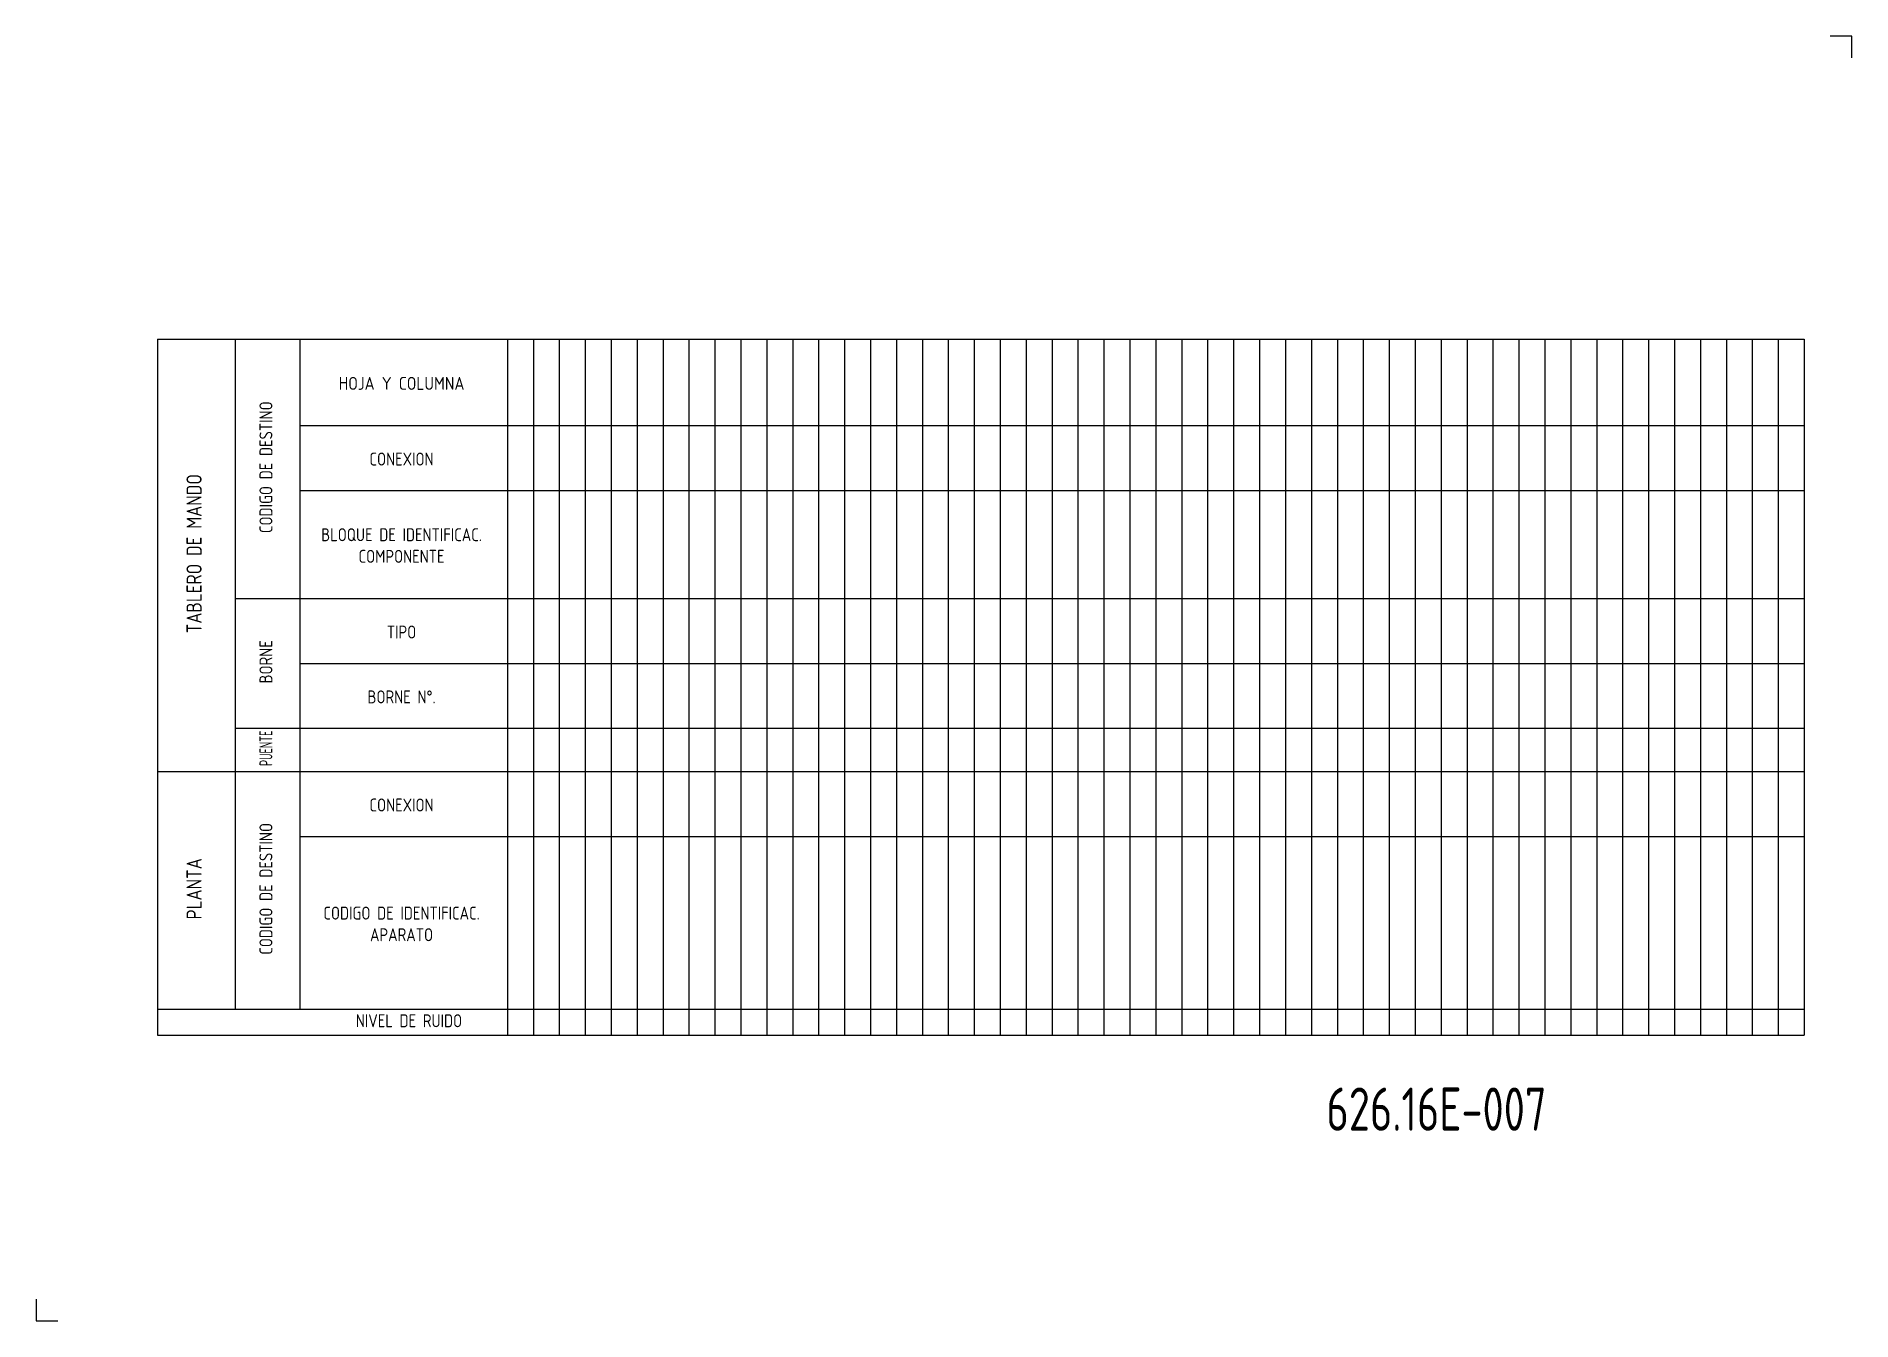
# Model space of a CAD drawing. Extents: x 0 to 420, y 0 to 297.
import ezdxf
from ezdxf.enums import TextEntityAlignment as Align

# ---------------------------------------------------------------- set-up
doc = ezdxf.new("R2010")
doc.units = 0
doc.header["$LTSCALE"] = 10
doc.header["$MEASUREMENT"] = 0
doc.layers.get('0').update_dxf_attribs({"linetype": 'CONTINUOUS'})
doc.layers.add('CART', color=7, linetype='CONTINUOUS')
doc.layers.add('CART-ES', color=7, linetype='CONTINUOUS')
doc.styles.add('DIN', font='DIN', dxfattribs={"width": 0.75})

msp = doc.modelspace()

# ---------------------------------------------------------------- linework, layer by layer
at = {"layer": 'CART', "color": 2}
for p, q in [((28, 227), (409, 227)), ((28, 227), (28, 66)), ((46, 227), (46, 72)), ((61, 227), (61, 72)), ((109, 227), (109, 66)), ((409, 227), (409, 66)), ((28, 127), (409, 127)), ((28, 72), (409, 72)), ((28, 66), (409, 66))]:
    msp.add_line(p, q, dxfattribs=at)
at = {"layer": 'CART', "color": 1}
for p, q in [((115, 227), (115, 66)), ((121, 227), (121, 66)), ((127, 227), (127, 66)), ((133, 227), (133, 66)), ((139, 227), (139, 66)), ((145, 227), (145, 66)), ((151, 227), (151, 66)), ((157, 227), (157, 66)), ((163, 227), (163, 66)), ((175, 227), (175, 66)), ((181, 227), (181, 66)), ((187, 227), (187, 66)), ((193, 227), (193, 66)), ((199, 227), (199, 66)), ((205, 227), (205, 66)), ((211, 227), (211, 66)), ((217, 227), (217, 66)), ((223, 227), (223, 66)), ((235, 227), (235, 66)), ((241, 227), (241, 66)), ((247, 227), (247, 66)), ((253, 227), (253, 66)), ((259, 227), (259, 66)), ((265, 227), (265, 66)), ((271, 227), (271, 66)), ((277, 227), (277, 66)), ((283, 227), (283, 66)), ((295, 227), (295, 66)), ((301, 227), (301, 66)), ((307, 227), (307, 66)), ((313, 227), (313, 66)), ((319, 227), (319, 66)), ((325, 227), (325, 66)), ((331, 227), (331, 66)), ((337, 227), (337, 66)), ((343, 227), (343, 66)), ((355, 227), (355, 66)), ((361, 227), (361, 66)), ((367, 227), (367, 66)), ((373, 227), (373, 66)), ((379, 227), (379, 66)), ((385, 227), (385, 66)), ((391, 227), (391, 66)), ((397, 227), (397, 66)), ((403, 227), (403, 66)), ((61, 207), (409, 207)), ((61, 192), (409, 192)), ((61, 152), (409, 152)), ((61, 112), (409, 112))]:
    msp.add_line(p, q, dxfattribs=at)
at = {"layer": 'CART', "color": 7}
for p, q in [((169, 227), (169, 66)), ((229, 227), (229, 66)), ((289, 227), (289, 66)), ((349, 227), (349, 66))]:
    msp.add_line(p, q, dxfattribs=at)
at = {"layer": 'CART', "color": 3}
for p, q in [((46, 167), (409, 167)), ((46, 137), (409, 137))]:
    msp.add_line(p, q, dxfattribs=at)
at = {"layer": 'CART', "color": 7}
for points in [[(420, 292), (420, 297), (415, 297)], [(0, 5), (0, 0), (5, 0)]]:
    msp.add_lwpolyline(points, dxfattribs=at)

# ---------------------------------------------------------------- texts
at = {"color": 2, "insert": (298.47, 53.92), "char_height": 10, "width": 111.0411, "attachment_point": 1, "style": 'DIN'}
msp.add_mtext('626.16E-007', dxfattribs=at)
at = {"layer": 'CART-ES', "color": 7, "style": 'DIN'}
for s, width, p in [('HOJA Y COLUMNA', 0.9, (84.5, 216.75)), ('CONEXION', 0.85, (84.5, 199.25)), ('BLOQUE DE IDENTIFICAC.', 0.85, (84.5, 181.75)), ('COMPONENTE', 0.85, (84.5, 176.75)), ('TIPO', 0.85, (84.5, 159.25)), ('BORNE N%%D.', 0.85, (84.5, 144.25)), ('CONEXION', 0.85, (84.5, 119.25)), ('CODIGO DE IDENTIFICAC.', 0.85, (84.5, 94.25)), ('APARATO', 0.85, (84.5, 89.25)), ('NIVEL DE RUIDO', 0.85, (86.22, 69.36))]:
    msp.add_text(s, height=3, dxfattribs=dict(at, width=width)).set_placement(p, align=Align.MIDDLE)
for s, width, p in [('CODIGO DE DESTINO', 0.85, (53.12, 197.36)), ('BORNE', 0.85, (53.12, 152.36)), ('PUENTE', 0.6, (53.12, 132.36)), ('CODIGO DE DESTINO', 0.85, (53.12, 99.86))]:
    msp.add_text(s, height=3, rotation=90, dxfattribs=dict(at, width=width)).set_placement(p, align=Align.MIDDLE)
at = {"layer": 'CART-ES', "color": 2, "style": 'DIN', "width": 0.85}
for s, p in [('TABLERO DE MANDO', (36.5, 177.36)), ('PLANTA', (36.5, 99.86))]:
    msp.add_text(s, height=3.5, rotation=90, dxfattribs=at).set_placement(p, align=Align.MIDDLE)

doc.saveas('drawing.dxf')
